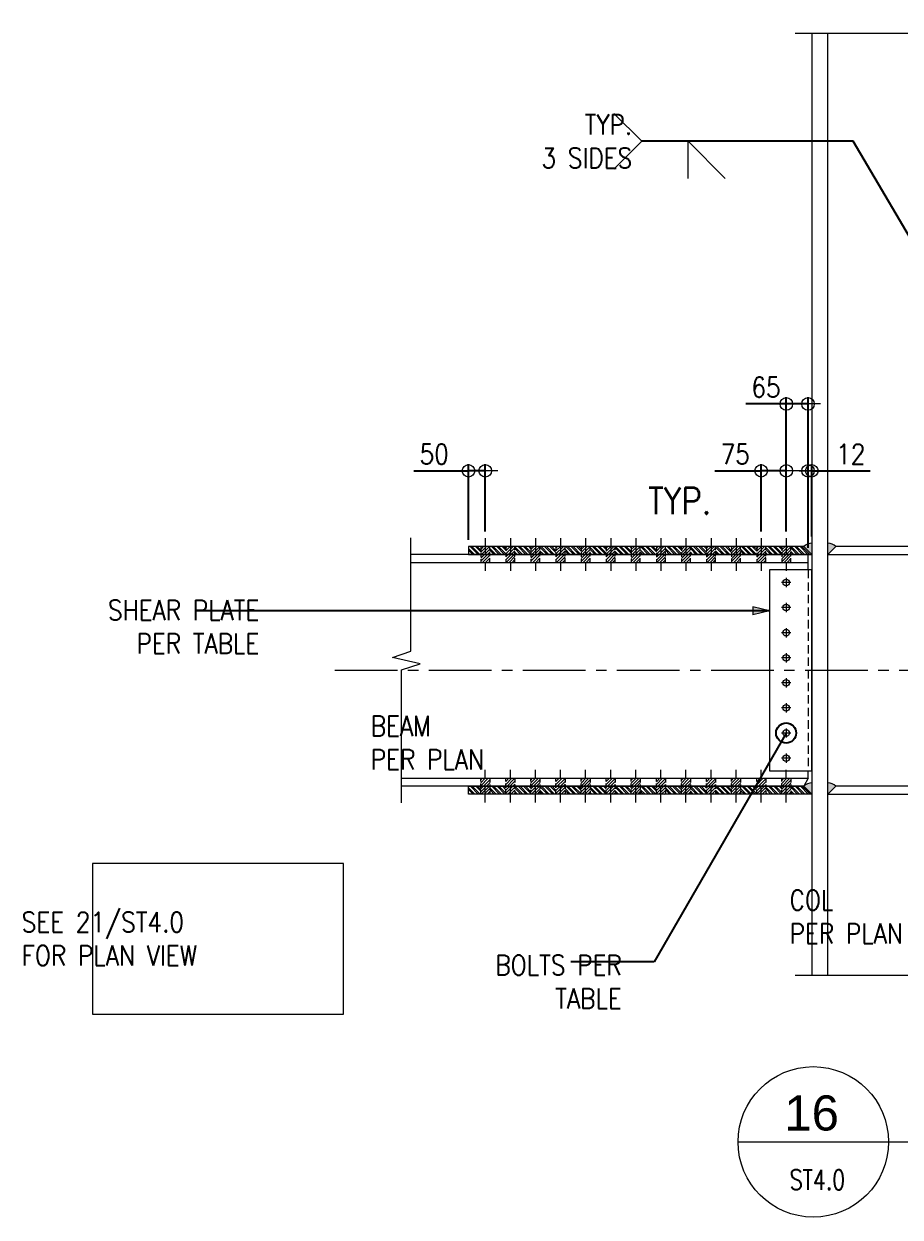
# Model space of a CAD drawing. Header units: millimetres. Extents: x 0 to 437400, y -4782 to 73710.
# Drawn here: x 93951 to 96571, y 8361 to 11929 of the extents above; entities that cross this region are included whole.
import ezdxf
from ezdxf.enums import TextEntityAlignment as Align

# ---------------------------------------------------------------- set-up
doc = ezdxf.new("R2010")
doc.units = ezdxf.units.MM
doc.header["$LTSCALE"] = 10
doc.header["$MEASUREMENT"] = 0
doc.linetypes.add('CENTER2', pattern=[1.125, 0.75, -0.125, 0.125, -0.125])
doc.linetypes.add('HIDDEN', pattern=[0.375, 0.25, -0.125])
doc.layers.get('0').update_dxf_attribs({"lineweight": 9})
for name, color, linetype, lineweight in [('.1 - NUMBER 8', 8, 'Continuous', 9), ('.3 - YELLOW', 2, 'Continuous', 15), ('BOLT HOLES', 2, 'HIDDEN', 9), ('DIM', 1, 'Continuous', 5), ('HATCH', 8, 'Continuous', 5), ('S-ANNO-DIMS', 1, 'Continuous', 5), ('S-Anno-Text', 52, 'Continuous', 15), ('S-ANNO-WELD', 1, 'Continuous', 9), ('S-BEAM', 3, 'Continuous', 15), ('S-BEAM-IDEN', 2, 'Continuous', 9), ('S_GRID LINES', 252, 'Continuous', 5), ('S_PLATE', 2, 'Continuous', 15), ('WELD', 251, 'Continuous', 5)]:
    doc.layers.add(name, color=color, linetype=linetype, lineweight=lineweight)
doc.styles.add('1', font='romans.shx', dxfattribs={"width": 0.85, "height": 60})
doc.styles.add('SHEETNAME', font='simplex.shx', dxfattribs={"width": 0.75, "height": 200})
doc.styles.add('TITLE1', font='HELV.shx', dxfattribs={"height": 500})
doc.dimstyles.new('ESCA30', dxfattribs={"dimtxt": 60, "dimasz": 0.5, "dimexe": 20, "dimexo": 20, "dimgap": 20, "dimtad": 1, "dimdec": 0, "dimrnd": 1, "dimdsep": 46, "dimtxsty": '1', "dimblk1": 'ESCADIM_ARW', "dimblk2": 'ESCADIM_ARW', "dimsah": 1, "dimcen": 50, "dimclrd": 256, "dimclre": 256, "dimclrt": 52, "dimadec": 0, "dimazin": 0, "dimtfac": 1, "dimtdec": 0, "dimtofl": 0, "dimtmove": 0, "dimatfit": 3, "dimldrblk": 'ESCADIM_ARW', "dimfxl": 1, "dimtolj": 1, "dimtzin": 0, "dimarcsym": 0})
doc.dimstyles.new('ESCA_ARW$7', dxfattribs={"dimtxt": 200, "dimasz": 1, "dimexe": 100, "dimexo": 100, "dimgap": 100, "dimtad": 1, "dimdec": 0, "dimrnd": 1, "dimdsep": 46, "dimtxsty": '1', "dimblk1": 'dim_arw', "dimblk2": 'dim_arw', "dimsah": 1, "dimcen": 50, "dimclrd": 1, "dimclre": 256, "dimclrt": 52, "dimadec": 0, "dimazin": 0, "dimtfac": 1, "dimtofl": 0, "dimtmove": 0, "dimatfit": 3, "dimldrblk": 'dim_arw', "dimfxl": 1, "dimtolj": 1, "dimtzin": 0, "dimarcsym": 0})
pattern_1 = [(135, (1973.408, 152.463), (-7.9549513, -7.9549513), []), (135, (1973.408, 157.767), (-7.9549513, -7.9549513), [])]

# ---------------------------------------------------------------- blocks, each defined once
blk = doc.blocks.new('dim_arw')
h = blk.add_hatch(color=256)
h.paths.add_polyline_path([(-125.603, 29.454), (0, 0), (-125.603, -29.454, -0.115681), (-132.51, 0, -0.115681)])
h.paths.add_polyline_path([(-249.023, 58.396), (-125.603, 29.454, 0.115681), (-132.51, 0, 0.115681), (-125.603, -29.454), (-249.023, -58.396)])
for p, q in [((0, 0), (-249.023, 58.396)), ((-249.023, 58.396), (-249.023, -58.396)), ((0, 0), (-249.023, -58.396))]:
    blk.add_line(p, q)
blk = doc.blocks.new('*U11')
at = {"layer": 'S-ANNO-WELD'}
blk.add_lwpolyline([(0, 0), (0, -0.1622), (0.1622, 0)], dxfattribs=at)
blk = doc.blocks.new('ESCADIM_ARW')
at = {"color": 9}
blk.add_line((75, 0), (-75, 0), dxfattribs=at)
blk.add_circle((0, 0), 37.5, dxfattribs=at)
blk = doc.blocks.new('*D146')
at = {"layer": 'Defpoints', "color": 0, "transparency": 16777216}
for p in [(96306.9, 10592.8), (96306.9, 10376.2), (96295.4, 10342.8)]:
    blk.add_point(p, dxfattribs=at)
at = {"layer": 'S-ANNO-DIMS', "lineweight": -2, "transparency": 16777216}
for p, q in [((96295.4, 10362.8), (96295.4, 10612.8)), ((96306.9, 10396.2), (96306.9, 10612.8)), ((96294.9, 10592.8), (96294.4, 10592.8)), ((96307.4, 10592.8), (96480.9, 10592.8))]:
    blk.add_line(p, q, dxfattribs=at)
at = {"layer": 'S-ANNO-DIMS', "lineweight": -2, "transparency": 16777216, "xscale": 0.5, "yscale": 0.5, "zscale": 0.5}
blk.add_blockref('ESCADIM_ARW', (96295.4, 10592.8), dxfattribs=at)
at = {"layer": 'S-ANNO-DIMS', "lineweight": -2, "transparency": 16777216, "xscale": 0.5, "yscale": 0.5, "zscale": 0.5, "rotation": 180}
blk.add_blockref('ESCADIM_ARW', (96306.9, 10592.8), dxfattribs=at)
at = {"layer": 'S-ANNO-DIMS', "color": 52, "transparency": 16777216, "insert": (96423.2, 10642.8), "char_height": 60, "attachment_point": 5, "style": '1'}
blk.add_mtext('\\A1;12', dxfattribs=at)
blk = doc.blocks.new('*D143')
at = {"layer": 'Defpoints', "color": 0, "transparency": 16777216}
for p in [(96230.4, 10792.8), (96230.4, 10391.4), (96295.4, 10342.8)]:
    blk.add_point(p, dxfattribs=at)
at = {"layer": 'S-ANNO-DIMS', "lineweight": -2, "transparency": 16777216}
for p, q in [((96230.4, 10411.4), (96230.4, 10812.8)), ((96295.4, 10362.8), (96295.4, 10812.8)), ((96230.4, 10792.8), (96109.8, 10792.8)), ((96294.9, 10792.8), (96230.9, 10792.8))]:
    blk.add_line(p, q, dxfattribs=at)
at = {"layer": 'S-ANNO-DIMS', "lineweight": -2, "transparency": 16777216, "xscale": 0.5, "yscale": 0.5, "zscale": 0.5, "rotation": 180}
blk.add_blockref('ESCADIM_ARW', (96230.4, 10792.8), dxfattribs=at)
at = {"layer": 'S-ANNO-DIMS', "lineweight": -2, "transparency": 16777216, "xscale": 0.5, "yscale": 0.5, "zscale": 0.5}
blk.add_blockref('ESCADIM_ARW', (96295.4, 10792.8), dxfattribs=at)
at = {"layer": 'S-ANNO-DIMS', "color": 52, "transparency": 16777216, "insert": (96169.8, 10842.8), "char_height": 60, "attachment_point": 5, "style": '1'}
blk.add_mtext('\\A1;65', dxfattribs=at)
blk = doc.blocks.new('*D144')
at = {"layer": 'Defpoints', "color": 0, "transparency": 16777216}
for p in [(96155.4, 10592.8), (96155.4, 10391.4), (96230.4, 10391.4)]:
    blk.add_point(p, dxfattribs=at)
at = {"layer": 'S-ANNO-DIMS', "lineweight": -2, "transparency": 16777216}
for p, q in [((96155.4, 10411.4), (96155.4, 10612.8)), ((96230.4, 10411.4), (96230.4, 10612.8)), ((96016.6, 10592.8), (96155.4, 10592.8)), ((96229.9, 10592.8), (96155.9, 10592.8))]:
    blk.add_line(p, q, dxfattribs=at)
at = {"layer": 'S-ANNO-DIMS', "lineweight": -2, "transparency": 16777216, "xscale": 0.5, "yscale": 0.5, "zscale": 0.5, "rotation": 180}
blk.add_blockref('ESCADIM_ARW', (96155.4, 10592.8), dxfattribs=at)
at = {"layer": 'S-ANNO-DIMS', "lineweight": -2, "transparency": 16777216, "xscale": 0.5, "yscale": 0.5, "zscale": 0.5}
blk.add_blockref('ESCADIM_ARW', (96230.4, 10592.8), dxfattribs=at)
at = {"layer": 'S-ANNO-DIMS', "color": 52, "transparency": 16777216, "insert": (96077.8, 10642.8), "char_height": 60, "attachment_point": 5, "style": '1'}
blk.add_mtext('\\A1;75', dxfattribs=at)
blk = doc.blocks.new('*D145')
at = {"layer": 'Defpoints', "color": 0, "transparency": 16777216}
for p in [(95280.4, 10592.8), (95330.4, 10391.4), (95280.4, 10366.4)]:
    blk.add_point(p, dxfattribs=at)
at = {"layer": 'S-ANNO-DIMS', "lineweight": -2, "transparency": 16777216}
for p, q in [((95280.4, 10386.4), (95280.4, 10612.8)), ((95330.4, 10411.4), (95330.4, 10612.8)), ((95116.6, 10592.8), (95280.4, 10592.8)), ((95329.9, 10592.8), (95280.9, 10592.8))]:
    blk.add_line(p, q, dxfattribs=at)
at = {"layer": 'S-ANNO-DIMS', "lineweight": -2, "transparency": 16777216, "xscale": 0.5, "yscale": 0.5, "zscale": 0.5, "rotation": 180}
blk.add_blockref('ESCADIM_ARW', (95280.4, 10592.8), dxfattribs=at)
at = {"layer": 'S-ANNO-DIMS', "lineweight": -2, "transparency": 16777216, "xscale": 0.5, "yscale": 0.5, "zscale": 0.5}
blk.add_blockref('ESCADIM_ARW', (95330.4, 10592.8), dxfattribs=at)
at = {"layer": 'S-ANNO-DIMS', "color": 52, "transparency": 16777216, "insert": (95177.8, 10642.8), "char_height": 60, "attachment_point": 5, "style": '1'}
blk.add_mtext('\\A1;50', dxfattribs=at)

msp = doc.modelspace()

# ---------------------------------------------------------------- hatches: boundary and pattern name
at = {"layer": 'HATCH', "linetype": 'HIDDEN', "ltscale": 20}
h = msp.add_hatch(dxfattribs=at)
h.set_pattern_fill('ANSI32', color=251, scale=30, angle=90, style=0)
h.set_pattern_definition(pattern_1)
h.paths.add_polyline_path([(95316.9, 10342.8), (95316.9, 10366.4), (95280.4, 10366.4), (95280.4, 10342.8)])
h.paths.add_polyline_path([(95391.9, 10342.8), (95391.9, 10366.4), (95343.9, 10366.4), (95343.9, 10342.8)])
h.paths.add_polyline_path([(95418.9, 10366.4), (95418.9, 10342.8), (95466.9, 10342.8), (95466.9, 10366.4)])
h.paths.add_polyline_path([(95541.9, 10342.8), (95541.9, 10366.4), (95493.9, 10366.4), (95493.9, 10342.8)])
h.paths.add_polyline_path([(95616.9, 10342.8), (95616.9, 10366.4), (95568.9, 10366.4), (95568.9, 10342.8)])
h.paths.add_polyline_path([(95691.9, 10342.8), (95691.9, 10366.4), (95643.9, 10366.4), (95643.9, 10342.8)])
h.paths.add_polyline_path([(95718.9, 10366.4), (95718.9, 10342.8), (95766.9, 10342.8), (95766.9, 10366.4)])
h.paths.add_polyline_path([(95793.9, 10366.4), (95793.9, 10342.8), (95841.9, 10342.8), (95841.9, 10366.4)])
h.paths.add_polyline_path([(95868.9, 10342.8), (95916.9, 10342.8), (95916.9, 10366.4), (95868.9, 10366.4)])
h.paths.add_polyline_path([(95991.9, 10342.8), (95991.9, 10366.4), (95943.9, 10366.4), (95943.9, 10342.8)])
h.paths.add_polyline_path([(96066.9, 10342.8), (96066.9, 10366.4), (96018.9, 10366.4), (96018.9, 10342.8)])
h.paths.add_polyline_path([(96141.9, 10342.8), (96141.9, 10366.4), (96093.9, 10366.4), (96093.9, 10342.8)])
h.paths.add_polyline_path([(95316.9, 9626), (95316.9, 9649.6), (95280.4, 9649.6), (95280.4, 9626)])
h.paths.add_polyline_path([(95343.9, 9626), (95391.9, 9626), (95391.9, 9649.6), (95343.9, 9649.6)])
h.paths.add_polyline_path([(95418.9, 9649.6), (95418.9, 9626), (95466.9, 9626), (95466.9, 9649.6)])
h.paths.add_polyline_path([(95541.9, 9626), (95541.9, 9649.6), (95493.9, 9649.6), (95493.9, 9626)])
h.paths.add_polyline_path([(95568.9, 9626), (95616.9, 9626), (95616.9, 9649.6), (95568.9, 9649.6)])
h.paths.add_polyline_path([(95691.9, 9626), (95691.9, 9649.6), (95643.9, 9649.6), (95643.9, 9626)])
h.paths.add_polyline_path([(95718.9, 9649.6), (95718.9, 9626), (95766.9, 9626), (95766.9, 9649.6)])
h.paths.add_polyline_path([(95841.9, 9626), (95841.9, 9649.6), (95793.9, 9649.6), (95793.9, 9626)])
h.paths.add_polyline_path([(95868.9, 9649.6), (95868.9, 9626), (95916.9, 9626), (95916.9, 9649.6)])
h.paths.add_polyline_path([(95991.9, 9626), (95991.9, 9649.6), (95943.9, 9649.6), (95943.9, 9626)])
h.paths.add_polyline_path([(96066.9, 9626), (96066.9, 9649.6), (96018.9, 9649.6), (96018.9, 9626)])
h.paths.add_polyline_path([(96141.9, 9626), (96141.9, 9649.6), (96093.9, 9649.6), (96093.9, 9626)])
h.paths.add_polyline_path([(96216.9, 9626), (96216.9, 9649.6), (96168.9, 9649.6), (96168.9, 9626)])
h.paths.add_polyline_path([(96306.9, 9626), (96283.3, 9649.6), (96243.9, 9649.6), (96243.9, 9626)])
h.paths.add_polyline_path([(97263, 9626), (97263, 9649.6), (97223.6, 9649.6), (97200, 9626)])
h.paths.add_polyline_path([(97338, 9626), (97338, 9649.6), (97290, 9649.6), (97290, 9626)])
h.paths.add_polyline_path([(97365, 9626), (97413, 9626), (97413, 9649.6), (97365, 9649.6)])
h.paths.add_polyline_path([(97488, 9626), (97488, 9649.6), (97440, 9649.6), (97440, 9626)])
h.paths.add_polyline_path([(97563, 9626), (97563, 9649.6), (97515, 9649.6), (97515, 9626)])
h.paths.add_polyline_path([(97590, 9649.6), (97590, 9626), (97638, 9626), (97638, 9649.6)])
h.paths.add_polyline_path([(97665, 9649.6), (97665, 9626), (97713, 9626), (97713, 9649.6)])
h.paths.add_polyline_path([(97788, 9626), (97788, 9649.6), (97740, 9649.6), (97740, 9626)])
h.paths.add_polyline_path([(97863, 9626), (97863, 9649.6), (97815, 9649.6), (97815, 9626)])
h.paths.add_polyline_path([(97890, 9649.6), (97890, 9626), (97938, 9626), (97938, 9649.6)])
h.paths.add_polyline_path([(98013, 9626), (98013, 9649.6), (97965, 9649.6), (97965, 9626)])
h.paths.add_polyline_path([(98088, 9626), (98088, 9649.6), (98040, 9649.6), (98040, 9626)])
h.paths.add_polyline_path([(98163, 9626), (98163, 9649.6), (98115, 9649.6), (98115, 9626)])
h.paths.add_polyline_path([(98226.5, 9626), (98226.5, 9649.6), (98190, 9649.6), (98190, 9626)])
h.paths.add_polyline_path([(98226.5, 10342.8), (98226.5, 10366.4), (98190, 10366.4), (98190, 10342.8)])
h.paths.add_polyline_path([(98163, 10342.8), (98163, 10366.4), (98115, 10366.4), (98115, 10342.8)])
h.paths.add_polyline_path([(98088, 10342.8), (98088, 10366.4), (98040, 10366.4), (98040, 10342.8)])
h.paths.add_polyline_path([(98013, 10342.8), (98013, 10366.4), (97965, 10366.4), (97965, 10342.8)])
h.paths.add_polyline_path([(97890, 10366.4), (97890, 10342.8), (97938, 10342.8), (97938, 10366.4)])
h.paths.add_polyline_path([(97815, 10366.4), (97815, 10342.8), (97863, 10342.8), (97863, 10366.4)])
h.paths.add_polyline_path([(97740, 10366.4), (97740, 10342.8), (97788, 10342.8), (97788, 10366.4)])
h.paths.add_polyline_path([(97665, 10366.4), (97665, 10342.8), (97713, 10342.8), (97713, 10366.4)])
h.paths.add_polyline_path([(97638, 10342.8), (97638, 10366.4), (97590, 10366.4), (97590, 10342.8)])
h.paths.add_polyline_path([(97563, 10342.8), (97563, 10366.4), (97515, 10366.4), (97515, 10342.8)])
h.paths.add_polyline_path([(97488, 10342.8), (97488, 10366.4), (97440, 10366.4), (97440, 10342.8)])
h.paths.add_polyline_path([(97365, 10366.4), (97365, 10342.8), (97413, 10342.8), (97413, 10366.4)])
h.paths.add_polyline_path([(97290, 10366.4), (97290, 10342.8), (97338, 10342.8), (97338, 10366.4)])
h.paths.add_polyline_path([(97263, 10342.8), (97263, 10366.4), (97223.6, 10366.4), (97200, 10342.8)])
h.paths.add_polyline_path([(96216.9, 10342.8), (96216.9, 10366.4), (96168.9, 10366.4), (96168.9, 10342.8)])
h = msp.add_hatch(dxfattribs=at)
h.set_pattern_fill('ANSI31', color=251, scale=50, style=0)
h.set_pattern_definition([(45, (1973.408, 152.463), (-4.4194174, 4.4194174), [])])
h.paths.add_polyline_path([(95316.9, 10319.1), (95343.9, 10319.1), (95343.9, 10366.4), (95316.9, 10366.4)])
h.paths.add_polyline_path([(95391.9, 10319.1), (95418.9, 10319.1), (95418.9, 10366.4), (95391.9, 10366.4)])
h.paths.add_polyline_path([(95466.9, 10319.1), (95493.9, 10319.1), (95493.9, 10366.4), (95466.9, 10366.4)])
h.paths.add_polyline_path([(95541.9, 10319.1), (95568.9, 10319.1), (95568.9, 10366.4), (95541.9, 10366.4)])
h.paths.add_polyline_path([(95616.9, 10319.1), (95643.9, 10319.1), (95643.9, 10366.4), (95616.9, 10366.4)])
h.paths.add_polyline_path([(95691.9, 10319.1), (95718.9, 10319.1), (95718.9, 10366.4), (95691.9, 10366.4)])
h.paths.add_polyline_path([(95766.9, 10319.1), (95793.9, 10319.1), (95793.9, 10366.4), (95766.9, 10366.4)])
h.paths.add_polyline_path([(95841.9, 10319.1), (95868.9, 10319.1), (95868.9, 10366.4), (95841.9, 10366.4)])
h.paths.add_polyline_path([(95916.9, 10319.1), (95943.9, 10319.1), (95943.9, 10366.4), (95916.9, 10366.4)])
h.paths.add_polyline_path([(95991.9, 10319.1), (96018.9, 10319.1), (96018.9, 10366.4), (95991.9, 10366.4)])
h.paths.add_polyline_path([(96066.9, 10319.1), (96093.9, 10319.1), (96093.9, 10366.4), (96066.9, 10366.4)])
h.paths.add_polyline_path([(96141.9, 10319.1), (96168.9, 10319.1), (96168.9, 10366.4), (96141.9, 10366.4)])
h.paths.add_polyline_path([(96216.9, 10319.1), (96243.9, 10319.1), (96243.9, 10366.4), (96216.9, 10366.4)])
h.paths.add_polyline_path([(95316.9, 9673.2), (95343.9, 9673.2), (95343.9, 9626), (95316.9, 9626)])
h.paths.add_polyline_path([(95391.9, 9673.2), (95418.9, 9673.2), (95418.9, 9626), (95391.9, 9626)])
h.paths.add_polyline_path([(95466.9, 9673.2), (95493.9, 9673.2), (95493.9, 9626), (95466.9, 9626)])
h.paths.add_polyline_path([(95541.9, 9673.2), (95568.9, 9673.2), (95568.9, 9626), (95541.9, 9626)])
h.paths.add_polyline_path([(95616.9, 9673.2), (95643.9, 9673.2), (95643.9, 9626), (95616.9, 9626)])
h.paths.add_polyline_path([(95691.9, 9673.2), (95718.9, 9673.2), (95718.9, 9626), (95691.9, 9626)])
h.paths.add_polyline_path([(95766.9, 9673.2), (95793.9, 9673.2), (95793.9, 9626), (95766.9, 9626)])
h.paths.add_polyline_path([(95841.9, 9673.2), (95868.9, 9673.2), (95868.9, 9626), (95841.9, 9626)])
h.paths.add_polyline_path([(95916.9, 9673.2), (95943.9, 9673.2), (95943.9, 9626), (95916.9, 9626)])
h.paths.add_polyline_path([(95991.9, 9673.2), (96018.9, 9673.2), (96018.9, 9626), (95991.9, 9626)])
h.paths.add_polyline_path([(96066.9, 9673.2), (96093.9, 9673.2), (96093.9, 9626), (96066.9, 9626)])
h.paths.add_polyline_path([(96141.9, 9673.2), (96168.9, 9673.2), (96168.9, 9626), (96141.9, 9626)])
h.paths.add_polyline_path([(96216.9, 9673.2), (96243.9, 9673.2), (96243.9, 9626), (96216.9, 9626)])
h.paths.add_polyline_path([(98190, 10319.1), (98163, 10319.1), (98163, 10366.4), (98190, 10366.4)])
h.paths.add_polyline_path([(98115, 10319.1), (98088, 10319.1), (98088, 10366.4), (98115, 10366.4)])
h.paths.add_polyline_path([(98040, 10319.1), (98013, 10319.1), (98013, 10366.4), (98040, 10366.4)])
h.paths.add_polyline_path([(97965, 10319.1), (97938, 10319.1), (97938, 10366.4), (97965, 10366.4)])
h.paths.add_polyline_path([(97890, 10319.1), (97863, 10319.1), (97863, 10366.4), (97890, 10366.4)])
h.paths.add_polyline_path([(97815, 10319.1), (97788, 10319.1), (97788, 10366.4), (97815, 10366.4)])
h.paths.add_polyline_path([(97740, 10319.1), (97713, 10319.1), (97713, 10366.4), (97740, 10366.4)])
h.paths.add_polyline_path([(97665, 10319.1), (97638, 10319.1), (97638, 10366.4), (97665, 10366.4)])
h.paths.add_polyline_path([(97590, 10319.1), (97563, 10319.1), (97563, 10366.4), (97590, 10366.4)])
h.paths.add_polyline_path([(97515, 10319.1), (97488, 10319.1), (97488, 10366.4), (97515, 10366.4)])
h.paths.add_polyline_path([(97440, 10319.1), (97413, 10319.1), (97413, 10366.4), (97440, 10366.4)])
h.paths.add_polyline_path([(97365, 10319.1), (97338, 10319.1), (97338, 10366.4), (97365, 10366.4)])
h.paths.add_polyline_path([(97290, 10319.1), (97263, 10319.1), (97263, 10366.4), (97290, 10366.4)])
h.paths.add_polyline_path([(98190, 9673.2), (98163, 9673.2), (98163, 9626), (98190, 9626)])
h.paths.add_polyline_path([(98115, 9673.2), (98088, 9673.2), (98088, 9626), (98115, 9626)])
h.paths.add_polyline_path([(98040, 9673.2), (98013, 9673.2), (98013, 9626), (98040, 9626)])
h.paths.add_polyline_path([(97965, 9673.2), (97938, 9673.2), (97938, 9626), (97965, 9626)])
h.paths.add_polyline_path([(97890, 9673.2), (97863, 9673.2), (97863, 9626), (97890, 9626)])
h.paths.add_polyline_path([(97815, 9673.2), (97788, 9673.2), (97788, 9626), (97815, 9626)])
h.paths.add_polyline_path([(97740, 9673.2), (97713, 9673.2), (97713, 9626), (97740, 9626)])
h.paths.add_polyline_path([(97665, 9673.2), (97638, 9673.2), (97638, 9626), (97665, 9626)])
h.paths.add_polyline_path([(97590, 9673.2), (97563, 9673.2), (97563, 9626), (97590, 9626)])
h.paths.add_polyline_path([(97515, 9673.2), (97488, 9673.2), (97488, 9626), (97515, 9626)])
h.paths.add_polyline_path([(97440, 9673.2), (97413, 9673.2), (97413, 9626), (97440, 9626)])
h.paths.add_polyline_path([(97365, 9673.2), (97338, 9673.2), (97338, 9626), (97365, 9626)])
h.paths.add_polyline_path([(97290, 9673.2), (97263, 9673.2), (97263, 9626), (97290, 9626)])
h = msp.add_hatch(dxfattribs=at)
h.set_pattern_fill('ANSI32', color=251, scale=30, angle=90, style=0)
h.set_pattern_definition(pattern_1)
h.paths.add_polyline_path([(96243.9, 10366.4), (96243.9, 10342.8), (96306.9, 10342.8), (96283.3, 10366.4)])
at = {"layer": 'WELD'}
h = msp.add_hatch(color=256, dxfattribs=at)
h.paths.add_polyline_path([(96306.9, 10376.2, 0.198912), (96283.3, 10366.4), (96306.9, 10342.8)])
h.paths.add_polyline_path([(97223.6, 10366.4, 0.198912), (97200, 10376.2), (97200, 10342.8)])
h.paths.add_polyline_path([(97223.6, 9649.6, 0.198912), (97200, 9659.4), (97200, 9626)])
h.paths.add_polyline_path([(96306.9, 9659.4, 0.198912), (96283.3, 9649.6), (96306.9, 9626)])
h = msp.add_hatch(color=256, dxfattribs=at)
h.paths.add_polyline_path([(96378.6, 10366.4, 0.198912), (96354.9, 10376.2), (96354.9, 10342.8)])
h.paths.add_polyline_path([(97152, 10376.2, 0.198912), (97128.4, 10366.4), (97152, 10342.8)])
h.paths.add_polyline_path([(97152, 9659.4, 0.198912), (97128.4, 9649.6), (97152, 9626)])
h.paths.add_polyline_path([(96378.6, 9649.6, 0.198912), (96354.9, 9659.4), (96354.9, 9626)])

# ---------------------------------------------------------------- linework, layer by layer
at = {"layer": '.1 - NUMBER 8', "linetype": 'HIDDEN', "ltscale": 10}
msp.add_line((96295.4, 10296.7), (96295.4, 9695.7), dxfattribs=at)
at = {"layer": '.3 - YELLOW'}
msp.add_lwpolyline([(96306.9, 10296.7), (96180.4, 10296.7), (96180.4, 9695.7), (96306.9, 9695.7)], close=True, dxfattribs=at)
at = {"color": 1}
for points in [[(96256.9, 11901.5), (96725.7, 11901.5), (96744, 11845.9), (96763, 11929.3), (96781.3, 11873.7), (97250, 11873.7)], [(95080.4, 9599.6), (95080.4, 9997.5), (95136, 10015.8), (95052.6, 10034.7), (95108.2, 10053), (95108.2, 10392.8)], [(97250, 9056.2), (96781.3, 9056.2), (96763, 9111.8), (96744, 9028.4), (96725.7, 9084), (96256.9, 9084)]]:
    msp.add_lwpolyline(points, dxfattribs=at)
at = {"layer": 'BOLT HOLES', "linetype": 'HIDDEN', "ltscale": 5}
for points in [[(95316.9, 10319.1), (95343.9, 10319.1), (95343.9, 10366.4), (95316.9, 10366.4)], [(95391.9, 10319.1), (95418.9, 10319.1), (95418.9, 10366.4), (95391.9, 10366.4)], [(95466.9, 10319.1), (95493.9, 10319.1), (95493.9, 10366.4), (95466.9, 10366.4)], [(95541.9, 10319.1), (95568.9, 10319.1), (95568.9, 10366.4), (95541.9, 10366.4)], [(95616.9, 10319.1), (95643.9, 10319.1), (95643.9, 10366.4), (95616.9, 10366.4)], [(95691.9, 10319.1), (95718.9, 10319.1), (95718.9, 10366.4), (95691.9, 10366.4)], [(95766.9, 10319.1), (95793.9, 10319.1), (95793.9, 10366.4), (95766.9, 10366.4)], [(95841.9, 10319.1), (95868.9, 10319.1), (95868.9, 10366.4), (95841.9, 10366.4)], [(95916.9, 10319.1), (95943.9, 10319.1), (95943.9, 10366.4), (95916.9, 10366.4)], [(95991.9, 10319.1), (96018.9, 10319.1), (96018.9, 10366.4), (95991.9, 10366.4)], [(96066.9, 10319.1), (96093.9, 10319.1), (96093.9, 10366.4), (96066.9, 10366.4)], [(96141.9, 10319.1), (96168.9, 10319.1), (96168.9, 10366.4), (96141.9, 10366.4)], [(96216.9, 10319.1), (96243.9, 10319.1), (96243.9, 10366.4), (96216.9, 10366.4)], [(95316.9, 9673.2), (95343.9, 9673.2), (95343.9, 9626), (95316.9, 9626)], [(95391.9, 9673.2), (95418.9, 9673.2), (95418.9, 9626), (95391.9, 9626)], [(95466.9, 9673.2), (95493.9, 9673.2), (95493.9, 9626), (95466.9, 9626)], [(95541.9, 9673.2), (95568.9, 9673.2), (95568.9, 9626), (95541.9, 9626)], [(95616.9, 9673.2), (95643.9, 9673.2), (95643.9, 9626), (95616.9, 9626)], [(95691.9, 9673.2), (95718.9, 9673.2), (95718.9, 9626), (95691.9, 9626)], [(95766.9, 9673.2), (95793.9, 9673.2), (95793.9, 9626), (95766.9, 9626)], [(95841.9, 9673.2), (95868.9, 9673.2), (95868.9, 9626), (95841.9, 9626)], [(95916.9, 9673.2), (95943.9, 9673.2), (95943.9, 9626), (95916.9, 9626)], [(95991.9, 9673.2), (96018.9, 9673.2), (96018.9, 9626), (95991.9, 9626)], [(96066.9, 9673.2), (96093.9, 9673.2), (96093.9, 9626), (96066.9, 9626)], [(96141.9, 9673.2), (96168.9, 9673.2), (96168.9, 9626), (96141.9, 9626)], [(96216.9, 9673.2), (96243.9, 9673.2), (96243.9, 9626), (96216.9, 9626)]]:
    msp.add_lwpolyline(points, close=True, dxfattribs=at)
at = {"layer": 'S-Anno-Text', "color": 9}
for p, q in [((96243.8, 10258.7), (96216.1, 10258.7)), ((96229.9, 10272.5), (96229.9, 10244.8)), ((96243.8, 10183.7), (96216.1, 10183.7)), ((96229.9, 10197.5), (96229.9, 10169.8)), ((96243.8, 10108.7), (96216.1, 10108.7)), ((96229.9, 10122.5), (96229.9, 10094.8)), ((96243.8, 10033.7), (96216.1, 10033.7)), ((96229.9, 10047.5), (96229.9, 10019.8)), ((96243.8, 9958.7), (96216.1, 9958.7)), ((96229.9, 9972.5), (96229.9, 9944.8)), ((96229.9, 9897.5), (96229.9, 9869.8)), ((96243.8, 9883.7), (96216.1, 9883.7)), ((96229.9, 9822.5), (96229.9, 9794.8)), ((96243.8, 9808.7), (96216.1, 9808.7)), ((96229.9, 9747.5), (96229.9, 9719.8)), ((96243.8, 9733.7), (96216.1, 9733.7))]:
    msp.add_line(p, q, dxfattribs=at)
at = {"layer": 'S-Anno-Text', "color": 1}
msp.add_line((96086.1, 8586), (98313.9, 8586), dxfattribs=at)
msp.add_lwpolyline([(94156.6, 8968.4), (94906.6, 8968.4), (94906.6, 9418.2), (94156.6, 9418.2)], close=True, dxfattribs=at)
at = {"layer": 'S-Anno-Text', "color": 9}
for centre in [(96229.9, 10258.7), (96229.9, 10183.7), (96229.9, 10108.7), (96229.9, 10033.7), (96229.9, 9958.7), (96229.9, 9883.7), (96229.9, 9808.7), (96229.9, 9733.7)]:
    msp.add_circle(centre, 9.87, dxfattribs=at)
at = {"layer": 'S-Anno-Text', "color": 1}
msp.add_circle((96311.1, 8586), 225, dxfattribs=at)
at = {"layer": 'S-ANNO-WELD'}
msp.add_lwpolyline([(95715.3, 11661.2), (95798.4, 11578.1), (95715.3, 11495)], dxfattribs=at)
at = {"layer": 'S-BEAM', "ltscale": 0.25}
msp.add_line((96354.9, 9084), (96354.9, 11901.5), dxfattribs=at)
msp.add_lwpolyline([(96306.9, 11901.5), (96306.9, 9084)], dxfattribs=at)
at = {"layer": 'S-BEAM-IDEN', "ltscale": 0.25}
msp.add_line((95108.2, 10319.1), (96295.4, 10319.1), dxfattribs=at)
for points in [[(96295.4, 10296.7), (96295.4, 10342.8), (95108.2, 10342.8)], [(95080.4, 9673.2), (96295.4, 9673.2), (96295.4, 9695.7)]]:
    msp.add_lwpolyline(points, dxfattribs=at)
msp.add_lwpolyline([(96283.3, 9649.6), (95080.4, 9649.6), (95080.4, 9673.2), (96295.4, 9673.2)], close=True, dxfattribs=at)
at = {"layer": 'S_GRID LINES', "color": 251, "linetype": 'HIDDEN', "ltscale": 20}
for p, q in [((95330.4, 10391.4), (95330.4, 10294.1)), ((95405.4, 10391.4), (95405.4, 10294.1)), ((95480.4, 10391.4), (95480.4, 10294.1)), ((95555.4, 10391.4), (95555.4, 10294.1)), ((95630.4, 10391.4), (95630.4, 10294.1)), ((95705.4, 10391.4), (95705.4, 10294.1)), ((95780.4, 10391.4), (95780.4, 10294.1)), ((95855.4, 10391.4), (95855.4, 10294.1)), ((95930.4, 10391.4), (95930.4, 10294.1)), ((96005.4, 10391.4), (96005.4, 10294.1)), ((96080.4, 10391.4), (96080.4, 10294.1)), ((96155.4, 10391.4), (96155.4, 10294.1)), ((96230.4, 10391.4), (96230.4, 10294.1)), ((95330.4, 9601), (95330.4, 9698.2)), ((95405.4, 9601), (95405.4, 9698.2)), ((95480.4, 9601), (95480.4, 9698.2)), ((95555.4, 9601), (95555.4, 9698.2)), ((95630.4, 9601), (95630.4, 9698.2)), ((95705.4, 9601), (95705.4, 9698.2)), ((95780.4, 9601), (95780.4, 9698.2)), ((95855.4, 9601), (95855.4, 9698.2)), ((95930.4, 9601), (95930.4, 9698.2)), ((96005.4, 9601), (96005.4, 9698.2)), ((96080.4, 9601), (96080.4, 9698.2)), ((96155.4, 9601), (96155.4, 9698.2)), ((96230.4, 9601), (96230.4, 9698.2))]:
    msp.add_line(p, q, dxfattribs=at)
at = {"layer": 'S_GRID LINES', "color": 252, "linetype": 'CENTER2', "ltscale": 25}
msp.add_line((94880.4, 9996.2), (98927.8, 9996.2), dxfattribs=at)
at = {"layer": 'S_PLATE', "color": 3, "linetype": 'Continuous', "ltscale": 20}
for points in [[(95280.4, 10342.8), (96306.9, 10342.8), (96283.3, 10366.4), (95280.4, 10366.4)], [(95280.4, 9649.6), (96283.3, 9649.6), (96306.9, 9626), (95280.4, 9626)]]:
    msp.add_lwpolyline(points, close=True, dxfattribs=at)
at = {"layer": 'S_PLATE'}
for points in [[(96354.9, 10342.8), (97152, 10342.8), (97128.4, 10366.4), (96378.6, 10366.4)], [(96354.9, 9626), (97152, 9626), (97128.4, 9649.6), (96378.6, 9649.6)]]:
    msp.add_lwpolyline(points, close=True, dxfattribs=at)
at = {"layer": 'WELD'}
for centre, start, end in [((96306.9, 10342.8), 90, 135), ((96354.9, 10342.8), 45, 90), ((96306.9, 9626), 90, 135), ((96354.9, 9626), 45, 90)]:
    msp.add_arc(centre, 33.4, start, end, dxfattribs=at)

# ---------------------------------------------------------------- block references
at = {"layer": 'S-ANNO-WELD', "xscale": -682.6666666666978, "yscale": 682.6666666666629, "zscale": 682.6666666666666, "rotation": 180}
msp.add_blockref('*U11', (95936.8, 11467.4), dxfattribs=at)

# ---------------------------------------------------------------- texts
at = {"layer": 'DIM', "color": 52, "attachment_point": 5, "style": '1'}
for s, insert, char_height in [('\\A1;\\pxqr;TYP.\\P3 SIDES', (95634, 11578.1), 60), ('\\A1;\\pxql;TYP.', (95912.1, 10503), 80), ('\\A1;\\pxqr;SHEAR PLATE\\PPER TABLE', (94428.5, 10126.1), 60), ('\\A1;\\pxql;BEAM \\PPER PLAN', (95157.2, 9779.7), 60), ('\\A1;\\pxql;COL \\PPER PLAN', (96409.5, 9259.1), 60), ('\\A1;\\pxql;SEE 21/ST4.0\\PFOR PLAN VIEW', (94206.6, 9193.3), 60), ('\\A1;\\pxqr;BOLTS PER\\PTABLE', (95549.4, 9064.7), 60)]:
    msp.add_mtext(s, dxfattribs=dict(at, insert=insert, char_height=char_height))
at = {"layer": 'S-Anno-Text', "color": 5, "style": 'TITLE1'}
msp.add_text('16', height=105, dxfattribs=at).set_placement((96306.3, 8620), align=Align.CENTER)
at = {"layer": 'S-Anno-Text', "style": 'SHEETNAME', "width": 0.75}
msp.add_text('ST4.0', height=60, dxfattribs=at).set_placement((96323.6, 8442.6), align=Align.CENTER)

# ---------------------------------------------------------------- dimensions: what is measured, and where the dimension line sits
at = {"layer": 'S-ANNO-DIMS'}
dim = msp.add_linear_dim(base=(96230.4, 10792.8), p1=(96295.4, 10342.8), p2=(96230.4, 10391.4), angle=180, dimstyle='ESCA30', dxfattribs=at)
dim.commit()
dim.dimension.update_dxf_attribs({"geometry": '*D143', "text_midpoint": (96169.8, 10842.8)})
for base, p1, p2, picture, middle in [((95280.4, 10592.8), (95330.4, 10391.4), (95280.4, 10366.4), '*D145', (95177.8, 10592.8)), ((96155.4, 10592.8), (96230.4, 10391.4), (96155.4, 10391.4), '*D144', (96077.8, 10592.8))]:
    dim = msp.add_linear_dim(base=base, p1=p1, p2=p2, angle=180, dimstyle='ESCA30', override={"dimtmove": 1}, dxfattribs=at)
    dim.commit()
    dim.dimension.update_dxf_attribs({"geometry": picture, "text_midpoint": middle, "dimtype": 160})
dim = msp.add_linear_dim(base=(96306.936, 10592.7546), p1=(96295.4028, 10342.7546), p2=(96306.936, 10376.1612), angle=180, dimstyle='ESCA30', dxfattribs=at)
dim.commit()
dim.dimension.update_dxf_attribs({"geometry": '*D146', "text_midpoint": (96423.2217, 10592.7546), "dimtype": 160})

# ---------------------------------------------------------------- leaders
at = {"layer": 'S-Anno-Text'}
for points, override in [([(97139.2, 10373.6), (96430.2, 11578.1), (95798.4, 11578.1)], {"dimscale": 0.4, "dimasz": 0.5}), ([(96180.4, 10174.2), (94468.2, 10174.2)], {"dimscale": 0.4, "dimasz": 0.5}), ([(96229.9, 9808.7), (95835.2, 9124.9), (95586, 9124.9)], {"dimscale": 0.4, "dimasz": 150, "dimldrblk": 'DotBlank'})]:
    msp.add_leader(points, dimstyle='ESCA_ARW$7', override=override, dxfattribs=at)

doc.saveas('drawing.dxf')
